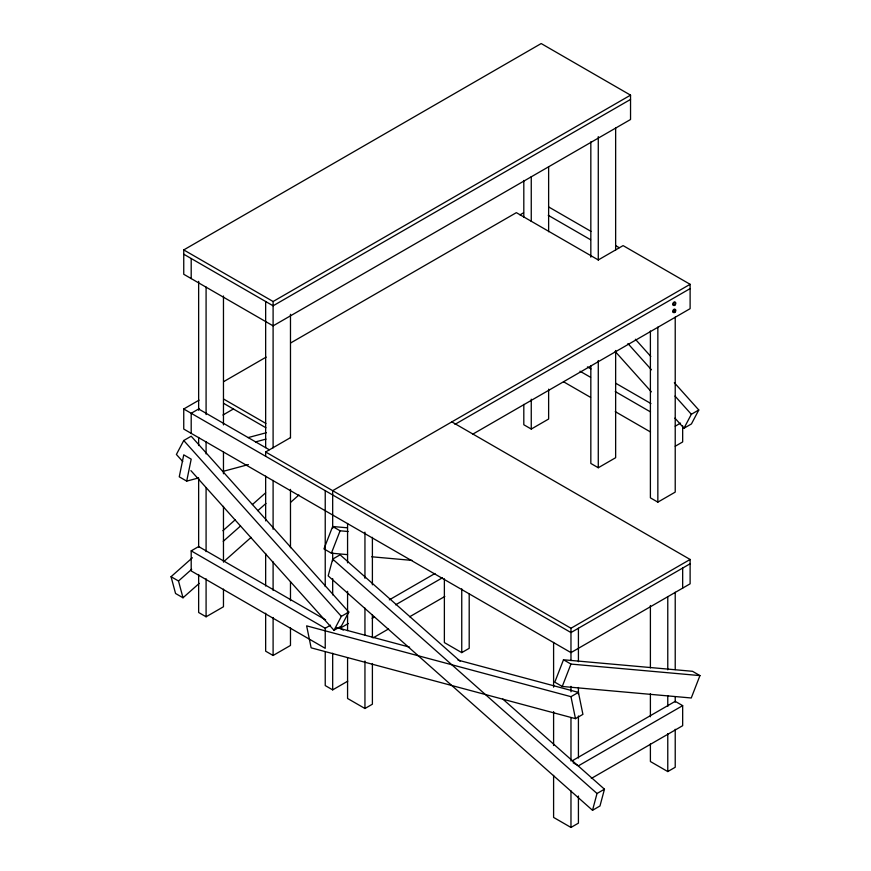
<?xml version="1.0" encoding="UTF-8"?>
<svg xmlns="http://www.w3.org/2000/svg" width="871" height="871" viewBox="0 0 871 871"><rect width="100%" height="100%" fill="white"/><g stroke="black" fill="none" stroke-linecap="round" stroke-linejoin="round"><path stroke-width="1.31" d="M186.699 481.119L191.195 459.148L183.748 454.847L179.252 476.818L186.699 481.119L198.512 477.961M460.095 661.187L340.125 554.805L332.678 559.106L328.182 575.883L592.52 810.291L599.967 805.991L604.463 789.202L502.796 699.054M592.52 810.291L597.016 793.503L604.463 789.202M347.431 527.815L332.646 526.498L323.958 548.893L331.405 553.183L347.529 554.631M331.405 553.183L340.093 530.798L348.16 531.517M563.493 659.772L554.805 682.167L562.252 686.468L691.258 697.987L699.946 675.602L692.499 671.301L563.493 659.772L570.941 664.072L699.946 675.602M562.252 686.468L570.941 664.072M190.901 470.634L333.996 630.299L341.443 625.999L348.792 612.063L191.195 436.219L183.748 440.519L176.399 454.455L182.747 461.532M333.996 630.299L341.345 616.363L348.792 612.063M674.927 418.134L683.985 428.238L691.334 414.291L698.782 409.991L674.328 382.707M698.782 409.991L691.432 423.937L683.985 428.238M673.642 303.13L673.642 304.371M673.642 310.294L673.642 311.535M199.263 583.352L182.997 597.778L175.55 593.478L171.054 576.7L192.404 557.756M222.911 530.711L235.116 519.889M252.405 504.559L265.622 492.844M182.997 597.778L178.501 581.001L191.718 569.275M223.237 541.327L240.527 525.997M257.816 510.667L265.949 503.449M223.673 561.708L251.12 537.363M290.783 502.197L298.916 494.989M183.748 249.912L541.185 43.55L630.539 95.146L630.539 119.501L273.102 325.863L183.748 274.278L183.748 249.912L273.102 301.508L630.539 95.146M630.539 99.436L273.102 305.808L183.748 254.212M223.847 381.542L266.134 357.121M290.805 342.88L516.361 212.655L598.279 259.95L623.092 245.611L690.115 284.305L690.115 308.672L472.594 434.259M451.82 421.891L690.115 559.465L690.115 583.82L570.973 652.608L183.748 429.055L183.748 408.989L199.034 400.159M520.02 214.843L523.547 212.807M199.426 408.532L191.195 413.29L191.195 433.355M222.943 415.021L233.526 408.913M265.655 456.284L265.655 451.984L290.479 437.645M191.195 550.864L325.231 628.252L325.231 648.318L191.195 570.93L191.195 550.864L198.642 546.563L325.623 619.88M690.115 284.305L332.678 490.678L332.678 528.436M454.956 424.373L690.115 288.606M198.642 574.49L198.642 612.487L206.089 616.788L223.466 606.76L223.466 589.112M523.809 404.394L523.809 424.754L531.256 429.055L548.632 419.027L548.632 389.163M265.655 613.184L265.655 651.181L273.102 655.482L290.479 645.444L290.479 627.806M590.832 365.733L590.832 463.448L598.279 467.749L615.645 457.711L615.645 350.501M325.231 628.252L330.555 625.182M675.221 426.191L680.545 423.121M348.324 623.516L340.125 628.252L343.316 630.092M389.326 599.847L435.01 573.477M372.167 618.345L374.519 616.995M395.597 604.822L442.457 577.767M675.221 446.246L682.668 441.945L682.668 425.897M373.343 637.735L388.575 628.938M409.653 616.766L444.798 596.483M325.231 651.66L325.231 685.575L332.678 689.876L347.736 681.176M650.397 330.969L650.397 497.842L657.845 502.142L675.221 492.104L675.221 317.098M347.573 657.768L347.573 698.477L364.949 708.504L372.396 704.203L372.396 663.506M444.373 578.823L444.373 642.58L461.75 652.619L469.197 648.318L469.197 594.044M265.655 451.984L570.973 628.252L690.115 559.465M690.115 563.766L570.973 632.553L183.748 408.989M570.973 696.68L578.42 692.38L582.917 714.362L575.47 718.651L311.132 647.828L306.636 625.857L570.973 696.68L575.47 718.651M572.138 760.851L675.221 701.34L682.668 705.641L682.668 725.695L591.3 778.456M682.668 705.641L578.42 765.827L573.096 762.756M553.597 775.364L553.597 817.423L570.973 827.45L578.42 823.149L578.42 796.018M650.397 743.888L650.397 761.526L667.774 771.564L675.221 767.264L675.221 729.277M248.061 437.612L266.439 432.691M255.508 441.913L266.003 439.104M223.444 471.276L248.387 464.591M371.721 556.787L412.037 560.391M336.326 627.512L409.61 647.153M458.026 660.12L578.42 692.38M548.632 206.928L590.963 231.359M615.645 245.622L619.172 247.658M548.24 215.3L590.571 239.732M587.435 366.898L590.963 368.934M615.645 383.196L650.92 403.556M579.988 371.198L590.571 377.306M615.253 391.569L650.528 411.929M563.526 381.759L590.571 397.372M615.253 411.635L650.528 431.994M223.782 399.136L265.905 423.458M223.782 403.436L265.905 427.759M198.642 408.989L269.183 449.719M332.646 526.498L340.093 530.798M171.054 576.7L178.501 581.001M332.678 559.106L597.016 793.503M635.373 339.255L650.779 356.435M627.926 343.555L651.475 369.827M675.025 396.098L691.334 414.291M615.155 351.438L651.377 391.852M183.748 440.519L341.345 616.363M682.668 568.055L682.668 588.121M675.221 592.247L675.221 669.581M675.221 696.713L675.221 702.146M667.774 596.548L667.774 669.81M667.774 695.591L667.774 706.435M667.774 733.578L667.774 771.564M657.845 327.126L657.845 502.142M650.397 605.508L650.397 667.915M650.397 693.697L650.397 716.757M615.645 127.939L615.645 250.075M598.279 136.616L598.279 260.113M598.279 360.54L598.279 467.749M590.832 141.81L590.832 257.163M578.42 628.252L578.42 661.71M578.42 687.48L578.42 694.263M578.42 715.973L578.42 758.031M570.973 628.252L570.973 660.577M570.973 686.359L570.973 691.781M570.973 717.562L570.973 760.971M570.973 790.824L570.973 827.45M553.597 642.406L553.597 687.175M553.597 711.596L553.597 745.511M548.632 166.601L548.632 231.74M531.256 176.628L531.256 221.419M531.256 399.201L531.256 429.055M523.809 180.471L523.809 217.119M461.75 588.85L461.75 652.619M372.396 537.331L372.396 584.822M372.396 614.665L372.396 637.724M364.949 532.137L364.949 578.268M364.949 608.11L364.949 635.242M364.949 661.024L364.949 708.504M347.573 523.46L347.573 562.808M347.573 591.3L347.573 630.637M332.678 552.845L332.678 560.989M332.678 578.627L332.678 594.904M332.678 653.239L332.678 689.876M325.231 490.678L325.231 586.542M290.479 314.311L290.479 437.808M290.479 489.382L290.479 547.739M290.479 581.665L290.479 600.663M273.102 301.508L273.102 447.846M273.102 480.411L273.102 529.274M273.102 561.839L273.102 590.342M273.102 617.485L273.102 655.482M265.655 301.508L265.655 447.618M265.655 476.11L265.655 520.902M265.655 553.466L265.655 586.041M223.466 295.977L223.466 424.906M223.466 452.049L223.466 473.759M223.466 506.334L223.466 561.969M206.089 287.016L206.089 414.574M206.089 441.717L206.089 453.933M206.089 487.858L206.089 551.648M206.089 578.79L206.089 616.788M198.642 281.355L198.642 410.285M198.642 437.427L198.642 445.56M198.642 478.135L198.642 547.347M191.195 258.513L191.195 278.578M673.631 312.308A1.753 1.013 -60 0 1 673.076 310.228A1.753 1.013 -60 0 1 675.156 309.673M674.829 311.241A1.753 1.013 -60 0 1 674.579 311.622M673.631 305.144A1.753 1.013 -60 0 1 673.076 303.064A1.753 1.013 -60 0 1 675.156 302.509M674.894 312.297A1.753 1.013 -60 0 0 675.45 309.575A1.753 1.013 -60 0 0 673.381 311.415A1.753 1.013 -60 0 0 674.894 312.297M674.894 305.133A1.753 1.013 -60 0 0 675.45 302.411A1.753 1.013 -60 0 0 673.381 304.251A1.753 1.013 -60 0 0 674.894 305.133"/></g></svg>
